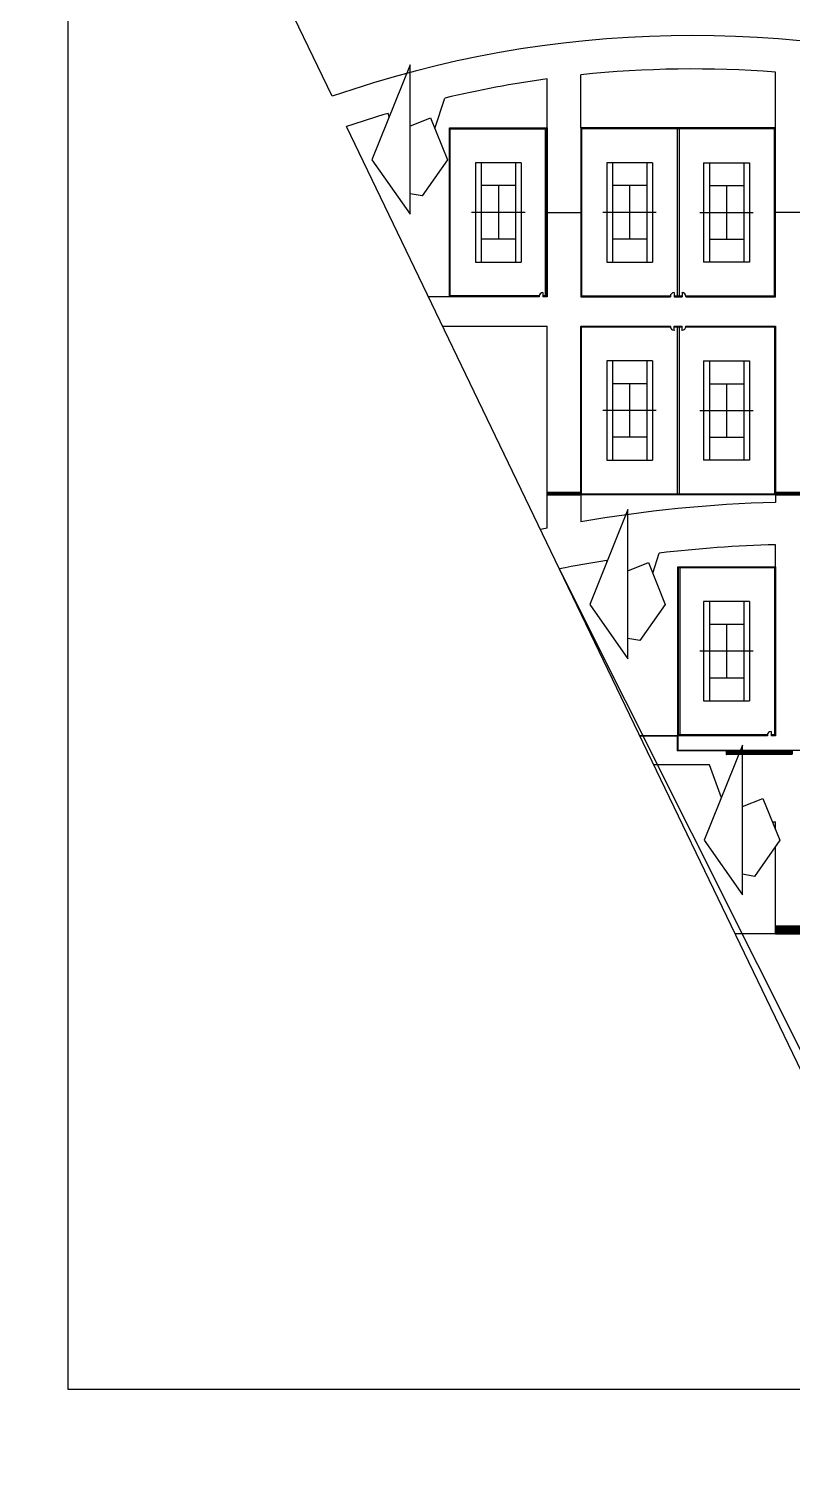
# Model space of a CAD drawing. Extents: x 23317406 to 24383751, y 42324270 to 43451021.
# Drawn here: x 24099892 to 24112070, y 42999185 to 43022051 of the extents above; entities that cross this region are included whole.
import ezdxf

# ---------------------------------------------------------------- set-up
doc = ezdxf.new("R2010")
doc.units = 0
doc.header["$MEASUREMENT"] = 0
doc.layers.get('0').update_dxf_attribs({"linetype": 'CONTINUOUS'})
doc.layers.add('CT', color=9, linetype='CONTINUOUS')
doc.layers.add('墙', color=7, linetype='CONTINUOUS')

msp = doc.modelspace()

# ---------------------------------------------------------------- linework, layer by layer
for p, q in [((24100516.40227, 43026750.17807, -1), (24100516.40227, 43000350.17807, -1)), ((24100516.40227, 43000350.17807, -1), (24135174.76498, 43000350.17807, -1))]:
    msp.add_line(p, q)
at = {"layer": 'CT', "color": 6, "linetype": 'ByBlock'}
for p, q in [((24104729.27942, 43020972.9702, -1), (24102208.27193, 43026211.16192, -1)), ((24105974.66999, 43021474.53095, -1), (24105365.7975, 43019961.16408, -1)), ((24105974.66999, 43019091.60404, -1), (24105974.66999, 43021474.53095, -1)), ((24108694.66999, 43020467.83074, -1), (24108694.66999, 43021314.89451, -1)), ((24111801.33666, 43020467.83074, -1), (24111801.33666, 43021356.98254, -1)), ((24108161.33666, 43020467.83074, -1), (24108161.33666, 43021250.12144, -1)), ((24106369.35159, 43020460.40027, -1), (24106529.57418, 43020943.89213, -1)), ((24105640.89565, 43020644.92699, -1), (24105622.43253, 43020700.64177, -1)), ((24105968.00333, 43020494.49741, -1), (24106301.98933, 43020627.83074, -1)), ((24106301.98933, 43020627.83074, -1), (24106570.20915, 43019961.16408, -1)), ((24108358.31425, 43013429.53076, -1), (24104960.91411, 43020488.70584, -1)), ((24106601.33666, 43017774.49741, -1), (24106601.33666, 43020467.83074, -1)), ((24106601.33666, 43020467.83074, -1), (24108161.33666, 43020467.83074, -1)), ((24106614.66999, 43017787.83074, -1), (24106614.66999, 43020454.49741, -1)), ((24106614.66999, 43020454.49741, -1), (24108148.00333, 43020454.49741, -1)), ((24108128.00333, 43020454.49741, -1), (24108128.00333, 43017787.83074, -1)), ((24108148.00333, 43020454.49741, -1), (24108148.00333, 43017787.83074, -1)), ((24108161.33666, 43020467.83074, -1), (24108161.33666, 43017774.49741, -1)), ((24111801.33666, 43020467.83074, -1), (24108694.66999, 43020467.83074, -1)), ((24108694.66999, 43020467.83074, -1), (24108694.66999, 43017774.49741, -1)), ((24111788.00333, 43020454.49741, -1), (24108708.00333, 43020454.49741, -1)), ((24108708.00333, 43020454.49741, -1), (24108708.00333, 43017787.83074, -1)), ((24110231.33666, 43020454.49741, -1), (24110231.33666, 43017787.83074, -1)), ((24110264.66999, 43020454.49741, -1), (24110264.66999, 43017787.83074, -1)), ((24111788.00333, 43017787.83074, -1), (24111788.00333, 43020454.49741, -1)), ((24111801.33666, 43017774.49741, -1), (24111801.33666, 43020467.83074, -1)), ((24105365.7975, 43019961.16408, -1), (24105974.66999, 43019091.60404, -1)), ((24106570.20915, 43019961.16408, -1), (24106166.44428, 43019384.52808, -1)), ((24107015.65333, 43019913.52639, -1), (24107015.65333, 43018328.85973, -1)), ((24107746.98666, 43019913.52639, -1), (24107015.65333, 43019913.52639, -1)), ((24107106.98666, 43019913.52639, -1), (24107106.98666, 43018328.85973, -1)), ((24107655.65333, 43019913.52639, -1), (24107655.65333, 43018328.85973, -1)), ((24107746.98666, 43019913.52639, -1), (24107746.98666, 43018328.85973, -1)), ((24109108.98666, 43019913.49741, -1), (24109108.98666, 43018328.83074, -1)), ((24109840.31999, 43019913.49741, -1), (24109108.98666, 43019913.49741, -1)), ((24109200.31999, 43019913.49741, -1), (24109200.31999, 43018328.83074, -1)), ((24109748.98666, 43019913.49741, -1), (24109748.98666, 43018328.83074, -1)), ((24109840.31999, 43019913.49741, -1), (24109840.31999, 43018328.83074, -1)), ((24110655.68666, 43019913.49741, -1), (24110655.68666, 43018328.83074, -1)), ((24110655.68666, 43019913.49741, -1), (24111387.01999, 43019913.49741, -1)), ((24110747.01999, 43019913.49741, -1), (24110747.01999, 43018328.83074, -1)), ((24111295.68666, 43019913.49741, -1), (24111295.68666, 43018328.83074, -1)), ((24111387.01999, 43019913.49741, -1), (24111387.01999, 43018328.83074, -1)), ((24107655.65333, 43019547.85973, -1), (24107106.98666, 43019547.85973, -1)), ((24107381.31999, 43019547.85973, -1), (24107381.31999, 43018694.52639, -1)), ((24109748.98666, 43019547.83074, -1), (24109200.31999, 43019547.83074, -1)), ((24109474.65333, 43019547.83074, -1), (24109474.65333, 43018694.49741, -1)), ((24110747.01999, 43019547.83074, -1), (24111295.68666, 43019547.83074, -1)), ((24111021.35333, 43019547.83074, -1), (24111021.35333, 43018694.49741, -1)), ((24106166.44428, 43019384.52808, -1), (24105974.66999, 43019418.34306, -1)), ((24107807.65333, 43019121.19306, -1), (24106954.98666, 43019121.19306, -1)), ((24108161.33666, 43019121.16408, -1), (24108694.66999, 43019121.16408, -1)), ((24109900.98666, 43019121.16408, -1), (24109048.31999, 43019121.16408, -1)), ((24110595.01999, 43019121.16408, -1), (24111447.68666, 43019121.16408, -1)), ((24112334.66999, 43019121.16408, -1), (24111801.33666, 43019121.16408, -1)), ((24107655.65333, 43018694.52639, -1), (24107106.98666, 43018694.52639, -1)), ((24109748.98666, 43018694.49741, -1), (24109200.31999, 43018694.49741, -1)), ((24110747.01999, 43018694.49741, -1), (24111295.68666, 43018694.49741, -1)), ((24107015.65333, 43018328.85973, -1), (24107746.98666, 43018328.85973, -1)), ((24109108.98666, 43018328.83074, -1), (24109840.31999, 43018328.83074, -1)), ((24111387.01999, 43018328.83074, -1), (24110655.68666, 43018328.83074, -1)), ((24106601.33666, 43017774.49741, -1), (24106267.1931, 43017774.49741, -1)), ((24108031.33666, 43017774.49741, -1), (24106601.33666, 43017774.49741, -1)), ((24108031.33666, 43017787.83074, -1), (24106614.66999, 43017787.83074, -1)), ((24108031.33666, 43017787.83074, -1), (24108031.33666, 43017774.49741, -1)), ((24108091.33666, 43017841.16408, -1), (24108091.33666, 43017781.16408, -1)), ((24108091.33666, 43017787.83074, -1), (24108091.33666, 43017774.49741, -1)), ((24108148.00333, 43017787.83074, -1), (24108091.33666, 43017787.83074, -1)), ((24108161.33666, 43017774.49741, -1), (24108091.33666, 43017774.49741, -1)), ((24108694.66999, 43017774.49741, -1), (24110124.66999, 43017774.49741, -1)), ((24108708.00333, 43017787.83074, -1), (24110124.66999, 43017787.83074, -1)), ((24110124.66999, 43017787.83074, -1), (24110124.66999, 43017774.49741, -1)), ((24110184.66999, 43017841.16408, -1), (24110184.66999, 43017781.16408, -1)), ((24110184.66999, 43017787.83074, -1), (24110184.66999, 43017774.49741, -1)), ((24110184.66999, 43017787.83074, -1), (24110311.33666, 43017787.83074, -1)), ((24110184.66999, 43017774.49741, -1), (24110311.33666, 43017774.49741, -1)), ((24110311.33666, 43017841.16408, -1), (24110311.33666, 43017781.16408, -1)), ((24110311.33666, 43017787.83074, -1), (24110311.33666, 43017774.49741, -1)), ((24110371.33666, 43017787.83074, -1), (24110371.33666, 43017774.49741, -1)), ((24110371.33666, 43017787.83074, -1), (24111788.00333, 43017787.83074, -1)), ((24110371.33666, 43017774.49741, -1), (24111801.33666, 43017774.49741, -1)), ((24106491.78781, 43017307.83074, -1), (24108161.33666, 43017307.83074, -1)), ((24108161.33666, 43014083.64533, -1), (24108161.33666, 43017307.83074, -1)), ((24108694.66999, 43014614.49741, -1), (24108694.66999, 43017307.83074, -1)), ((24108694.66999, 43017307.83074, -1), (24110124.66999, 43017307.83074, -1)), ((24108708.00333, 43014627.83074, -1), (24108708.00333, 43017294.49741, -1)), ((24108708.00333, 43017294.49741, -1), (24110124.66999, 43017294.49741, -1)), ((24110124.66999, 43017294.49741, -1), (24110124.66999, 43017307.83074, -1)), ((24110184.66999, 43017294.49741, -1), (24110184.66999, 43017307.83074, -1)), ((24110184.66999, 43017307.83074, -1), (24110311.33666, 43017307.83074, -1)), ((24110184.66999, 43017241.16408, -1), (24110184.66999, 43017301.16408, -1)), ((24110184.66999, 43017294.49741, -1), (24110311.33666, 43017294.49741, -1)), ((24110231.33666, 43017294.49741, -1), (24110231.33666, 43014627.83074, -1)), ((24110264.66999, 43017294.49741, -1), (24110264.66999, 43014627.83074, -1)), ((24110311.33666, 43017294.49741, -1), (24110311.33666, 43017307.83074, -1)), ((24110311.33666, 43017241.16408, -1), (24110311.33666, 43017301.16408, -1)), ((24110371.33666, 43017294.49741, -1), (24110371.33666, 43017307.83074, -1)), ((24110371.33666, 43017307.83074, -1), (24111801.33666, 43017307.83074, -1)), ((24110371.33666, 43017294.49741, -1), (24111788.00333, 43017294.49741, -1)), ((24111788.00333, 43017294.49741, -1), (24111788.00333, 43014627.83074, -1)), ((24111801.33666, 43017307.83074, -1), (24111801.33666, 43014614.49741, -1)), ((24109108.98666, 43016753.49741, -1), (24109108.98666, 43015168.83074, -1)), ((24109840.31999, 43016753.49741, -1), (24109108.98666, 43016753.49741, -1)), ((24109200.31999, 43016753.49741, -1), (24109200.31999, 43015168.83074, -1)), ((24109748.98666, 43016753.49741, -1), (24109748.98666, 43015168.83074, -1)), ((24109840.31999, 43016753.49741, -1), (24109840.31999, 43015168.83074, -1)), ((24110655.68666, 43016753.49741, -1), (24110655.68666, 43015168.83074, -1)), ((24110655.68666, 43016753.49741, -1), (24111387.01999, 43016753.49741, -1)), ((24110747.01999, 43016753.49741, -1), (24110747.01999, 43015168.83074, -1)), ((24111295.68666, 43016753.49741, -1), (24111295.68666, 43015168.83074, -1)), ((24111387.01999, 43016753.49741, -1), (24111387.01999, 43015168.83074, -1)), ((24109748.98666, 43016387.83074, -1), (24109200.31999, 43016387.83074, -1)), ((24109474.65333, 43016387.83074, -1), (24109474.65333, 43015534.49741, -1)), ((24110747.01999, 43016387.83074, -1), (24111295.68666, 43016387.83074, -1)), ((24111021.35333, 43016387.83074, -1), (24111021.35333, 43015534.49741, -1)), ((24109900.98666, 43015961.16408, -1), (24109048.31999, 43015961.16408, -1)), ((24110595.01999, 43015961.16408, -1), (24111447.68666, 43015961.16408, -1)), ((24109748.98666, 43015534.49741, -1), (24109200.31999, 43015534.49741, -1)), ((24110747.01999, 43015534.49741, -1), (24111295.68666, 43015534.49741, -1)), ((24109108.98666, 43015168.83074, -1), (24109840.31999, 43015168.83074, -1)), ((24111387.01999, 43015168.83074, -1), (24110655.68666, 43015168.83074, -1)), ((24108161.33666, 43014657.16408, -1), (24108694.66999, 43014657.16408, -1)), ((24108161.33666, 43014635.83074, -1), (24108694.66999, 43014635.83074, -1)), ((24108161.33666, 43014614.49741, -1), (24108694.66999, 43014614.49741, -1)), ((24108694.66999, 43014614.49741, -1), (24108694.66999, 43014183.77333, -1)), ((24111801.33666, 43014614.49741, -1), (24108694.66999, 43014614.49741, -1)), ((24111788.00333, 43014627.83074, -1), (24108708.00333, 43014627.83074, -1)), ((24111801.33666, 43014657.16408, -1), (24112334.66999, 43014657.16408, -1)), ((24111801.33666, 43014635.83074, -1), (24112334.66999, 43014635.83074, -1)), ((24111801.33666, 43014614.49741, -1), (24112334.66999, 43014614.49741, -1)), ((24111801.33666, 43014614.49741, -1), (24111801.33666, 43014494.62306, -1)), ((24109448.00333, 43014381.19762, -1), (24108839.13084, 43012867.83074, -1)), ((24109448.00333, 43011998.27071, -1), (24109448.00333, 43014381.19762, -1)), ((24111801.33666, 43013467.83074, -1), (24111801.33666, 43013821.0441, -1)), ((24109114.22899, 43013551.59365, -1), (24109108.06157, 43013570.2046, -1)), ((24109448.00333, 43013403.82553, -1), (24109775.32266, 43013534.49741, -1)), ((24109775.32266, 43013534.49741, -1), (24110043.54248, 43012867.83074, -1)), ((24109842.68492, 43013367.06694, -1), (24109948.62563, 43013686.75638, -1)), ((24114108.52736, 43001942.80576, -1), (24108358.31425, 43013429.53076, -1)), ((24113928.044, 43001856.65272, -1), (24108358.31425, 43013429.53076, -1)), ((24110241.33666, 43010774.49741, -1), (24110241.33666, 43013467.83074, -1)), ((24110241.33666, 43013467.83074, -1), (24111801.33666, 43013467.83074, -1)), ((24110254.66999, 43010787.83074, -1), (24110254.66999, 43013454.49741, -1)), ((24110254.66999, 43013454.49741, -1), (24111788.00333, 43013454.49741, -1)), ((24110274.66999, 43013454.49741, -1), (24110274.66999, 43010787.83074, -1)), ((24111788.00333, 43013454.49741, -1), (24111788.00333, 43010787.83074, -1)), ((24111801.33666, 43013467.83074, -1), (24111801.33666, 43010774.49741, -1)), ((24108839.13084, 43012867.83074, -1), (24109448.00333, 43011998.27071, -1)), ((24110043.54248, 43012867.83074, -1), (24109639.77761, 43012291.19474, -1)), ((24110655.65333, 43012913.49741, -1), (24110655.65333, 43011328.83074, -1)), ((24111386.98666, 43012913.49741, -1), (24110655.65333, 43012913.49741, -1)), ((24110746.98666, 43012913.49741, -1), (24110746.98666, 43011328.83074, -1)), ((24111295.65333, 43012913.49741, -1), (24111295.65333, 43011328.83074, -1)), ((24111386.98666, 43012913.49741, -1), (24111386.98666, 43011328.83074, -1)), ((24111295.65333, 43012547.83074, -1), (24110746.98666, 43012547.83074, -1)), ((24111021.31999, 43012547.83074, -1), (24111021.31999, 43011694.49741, -1)), ((24109639.77761, 43012291.19474, -1), (24109448.00333, 43012325.00972, -1)), ((24111447.65333, 43012121.16408, -1), (24110594.98666, 43012121.16408, -1)), ((24111295.65333, 43011694.49741, -1), (24110746.98666, 43011694.49741, -1)), ((24110655.65333, 43011328.83074, -1), (24111386.98666, 43011328.83074, -1)), ((24110241.33666, 43010774.49741, -1), (24109636.11379, 43010774.49741, -1)), ((24110238.00333, 43010771.16408, -1), (24109637.71804, 43010771.16408, -1)), ((24110238.00333, 43010771.16408, -1), (24110238.00333, 43010537.83074, -1)), ((24110241.33666, 43010774.49741, -1), (24110241.33666, 43010541.16408, -1)), ((24111671.33666, 43010774.49741, -1), (24110241.33666, 43010774.49741, -1)), ((24111671.70818, 43010787.83074, -1), (24110254.66999, 43010787.83074, -1)), ((24111671.33666, 43010787.83074, -1), (24111671.33666, 43010774.49741, -1)), ((24111731.33666, 43010841.16408, -1), (24111731.33666, 43010781.16408, -1)), ((24111731.33666, 43010787.83074, -1), (24111731.33666, 43010774.49741, -1)), ((24111788.00333, 43010787.83074, -1), (24111731.33666, 43010787.83074, -1)), ((24111801.33666, 43010774.49741, -1), (24111731.33666, 43010774.49741, -1)), ((24110234.66999, 43010767.83074, -1), (24109639.32228, 43010767.83074, -1)), ((24110234.66999, 43010767.83074, -1), (24110234.66999, 43010534.49741, -1)), ((24111274.66999, 43010621.19762, -1), (24110665.7975, 43009107.83074, -1)), ((24111274.66999, 43008238.27071, -1), (24111274.66999, 43010621.19762, -1)), ((24111014.66999, 43010534.49741, -1), (24110234.66999, 43010534.49741, -1)), ((24111018.00333, 43010537.83074, -1), (24110238.00333, 43010537.83074, -1)), ((24110241.33666, 43010541.16408, -1), (24111021.33666, 43010541.16408, -1)), ((24111014.66999, 43010534.49741, -1), (24111014.66999, 43010477.16408, -1)), ((24111018.00333, 43010537.83074, -1), (24111018.00333, 43010477.16408, -1)), ((24111021.33666, 43010541.16408, -1), (24111021.33666, 43010477.16408, -1)), ((24111021.33666, 43010541.16408, -1), (24112068.00333, 43010541.16408, -1)), ((24111021.33666, 43010519.83074, -1), (24112068.00333, 43010519.83074, -1)), ((24111021.33666, 43010498.49741, -1), (24112068.00333, 43010498.49741, -1)), ((24111021.33666, 43010477.16408, -1), (24112068.00333, 43010477.16408, -1)), ((24112068.00333, 43010541.16408, -1), (24112068.00333, 43010477.16408, -1)), ((24112068.00333, 43010541.16408, -1), (24115341.95215, 43010541.16408, -1)), ((24110747.72932, 43010307.83074, -1), (24109860.7085, 43010307.83074, -1)), ((24110938.28026, 43009785.09303, -1), (24110747.72932, 43010307.83074, -1)), ((24111274.66999, 43009643.82553, -1), (24111601.98933, 43009774.49741, -1)), ((24111601.98933, 43009774.49741, -1), (24111870.20915, 43009107.83074, -1)), ((24111752.19243, 43009401.16408, -1), (24111801.33666, 43009401.16408, -1)), ((24111801.33666, 43009279.01494, -1), (24111801.33666, 43009401.16408, -1)), ((24110665.7975, 43009107.83074, -1), (24111274.66999, 43008238.27071, -1)), ((24111870.20915, 43009107.83074, -1), (24111466.44428, 43008531.19474, -1)), ((24111801.33666, 43007614.49741, -1), (24111801.33666, 43009009.47063, -1)), ((24111466.44428, 43008531.19474, -1), (24111274.66999, 43008565.00972, -1)), ((24111801.33666, 43007614.49741, -1), (24111156.94084, 43007614.49741, -1)), ((24111801.33666, 43007742.49741, -1), (24112334.66999, 43007742.49741, -1)), ((24111801.33666, 43007721.16408, -1), (24112334.66999, 43007721.16408, -1)), ((24111801.33666, 43007699.83074, -1), (24112334.66999, 43007699.83074, -1)), ((24111801.33666, 43007678.49741, -1), (24112334.66999, 43007678.49741, -1)), ((24111801.33666, 43007657.16408, -1), (24112334.66999, 43007657.16408, -1)), ((24111801.33666, 43007635.83074, -1), (24112334.66999, 43007635.83074, -1)), ((24111801.33666, 43007614.49741, -1), (24112334.66999, 43007614.49741, -1))]:
    msp.add_line(p, q, dxfattribs=at)
for centre in [(24108091.33666, 43017841.16408, -1), (24110184.66999, 43017841.16408, -1), (24110311.33666, 43017841.16408, -1), (24110184.66999, 43017241.16408, -1), (24110311.33666, 43017241.16408, -1), (24111731.33666, 43010841.16408, -1)]:
    msp.add_circle(centre, 1.33333, dxfattribs=at)
for centre, radius, start, end in [((24110477.32869, 43004408.6197, -1), 17533.33333, 73.09900382, 109.137452273), ((24110477.32869, 43004408.6197, -1), 17000, 85.533119408, 96.019231763), ((24110477.32869, 43004408.6197, -1), 17000, 97.830029903, 103.427858031), ((24110477.32869, 43004408.6197, -1), 17000, 106.593648237, 108.934981025), ((24108091.33666, 43017781.16408, -1), 60, 90, 180), ((24110184.66999, 43017781.16408, -1), 60, 90, 180), ((24110311.33666, 43017781.16408, -1), 60, 0, 90), ((24110184.66999, 43017301.16408, -1), 60, 180, 270), ((24110311.33666, 43017301.16408, -1), 60, 270, 0), ((24112368.95556, 42993142.16632, -1), 21360, 91.522752641, 99.905119119), ((24112368.95556, 42993142.16632, -1), 21360, 101.360757964, 101.654526171), ((24112368.95556, 42993142.16632, -1), 20686.66667, 91.572329188, 96.718967396), ((24112368.95556, 42993142.16632, -1), 20686.66667, 99.069513112, 101.187482297), ((24111731.33666, 43010781.16408, -1), 60, 90, 180), ((24111016.33666, 43010477.16408, -1), 1.66667, 180, 0)]:
    msp.add_arc(centre, radius, start, end, dxfattribs=at)
at = {"layer": '墙', "ltscale": 5000}
for start, end in [(67.1172342395, 67.1172342395), (66.2587266313, 66.2587266313), (64.4772342395, 64.4772342395), (64.9387266313, 64.9387266313)]:
    msp.add_arc((23850578.58196, 42857442.58139), 533172.67138, start, end, dxfattribs=at)
at = {"layer": '墙'}
for centre, start, end in [((23850634.74669, 42857737.27781), 79.4743453394, 79.4743453394), ((23850639.30178, 42857736.37231), 78.1227654233, 78.1227654233), ((23850644.55659, 42857735.23786), 77.5606287088, 77.5606287088), ((23850649.0789, 42857734.18074), 76.2090487927, 76.2090487927)]:
    msp.add_arc(centre, 530172.67138, start, end, dxfattribs=at)

doc.saveas('drawing.dxf')
